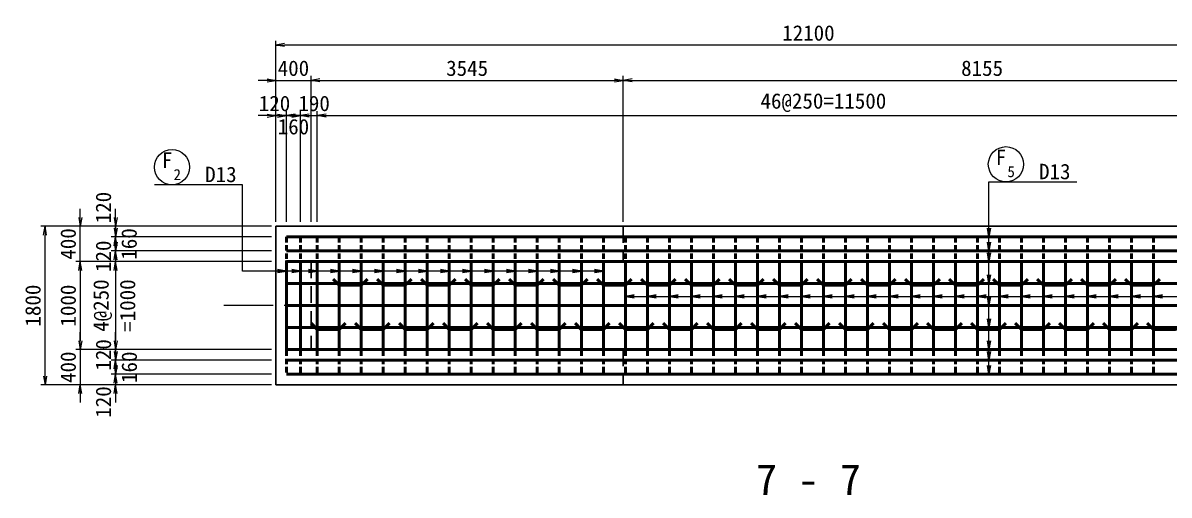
# Model space of a CAD drawing. Header units: millimetres. Extents: x 0 to 126150, y 0 to 29700.
# Drawn here: x 19913 to 32933, y 10726 to 16086 of the extents above; entities that cross this region are included whole.
import ezdxf
from ezdxf.enums import TextEntityAlignment as Align

# ---------------------------------------------------------------- set-up
doc = ezdxf.new("R2010")
doc.units = ezdxf.units.MM
doc.header["$LTSCALE"] = 500
doc.linetypes.add('CENTER', pattern=[2, 1.25, -0.25, 0.25, -0.25])
doc.linetypes.add('DASHED2', pattern=[0.375, 0.25, -0.125])
doc.layers.get('Defpoints').update_dxf_attribs({"color": 8})
for name, color, linetype, lineweight in [('D-BMK', 2, 'CENTER', 13), ('D-STR', 3, 'Continuous', 25), ('D-STR-DIM', 7, 'Continuous', 13), ('D-STR-HTXT', 4, 'Continuous', 13), ('D-STR-STR1', 1, 'Continuous', 50), ('D-STR-STR3', 2, 'Continuous', 50), ('D-STR-TXT', 7, 'Continuous', 13)]:
    doc.layers.add(name, color=color, linetype=linetype, lineweight=lineweight)
doc.styles.add('YOKO_GOTHIC', font='')
doc.styles.get('YOKO_GOTHIC').set_extended_font_data('MS Gothic')
doc.dimstyles.new('S50', dxfattribs={"dimscale": 50, "dimtxt": 3.5, "dimasz": 2, "dimexe": 1, "dimexo": 1, "dimgap": 1, "dimtad": 1, "dimdec": 0, "dimzin": 1, "dimdsep": 46, "dimtxsty": 'YOKO_GOTHIC', "dimblk": 'OPEN', "dimcen": 0, "dimclrd": 256, "dimclre": 256, "dimclrt": 256, "dimaunit": 1, "dimadec": 3, "dimazin": 0, "dimtfac": 1, "dimtdec": 0, "dimtix": 1, "dimtmove": 2, "dimatfit": 3, "dimldrblk": 'OPEN', "dimfxl": 1, "dimlwd": -1, "dimlwe": -1, "dimarcsym": 2})

# ---------------------------------------------------------------- blocks, each defined once
blk = doc.blocks.new('_Open')
at = {"color": 0, "linetype": 'ByBlock', "lineweight": -2}
for p, q in [((-1, 0.17), (0, 0)), ((-1, -0.17), (0, 0)), ((0, 0), (-1, 0))]:
    blk.add_line(p, q, dxfattribs=at)
blk = doc.blocks.new('*D72')
at = {"layer": 'D-STR-DIM', "ltscale": 1500, "transparency": 16777216}
for p, q in [((22686, 15034), (22586, 15034)), ((22786, 13827), (22786, 15084)), ((22786, 15034), (22906, 15034)), ((22906, 13827), (22906, 15084)), ((23006, 15034), (23106, 15034))]:
    blk.add_line(p, q, dxfattribs=at)
at = {"layer": 'Defpoints', "color": 0, "ltscale": 1500, "transparency": 16777216}
for p in [(22906, 15034), (22786, 13777), (22906, 13777)]:
    blk.add_point(p, dxfattribs=at)
at = {"layer": 'D-STR-DIM', "ltscale": 1500, "transparency": 16777216, "xscale": 100, "yscale": 100, "zscale": 100}
blk.add_blockref('_Open', (22786, 15034), dxfattribs=at)
at = {"layer": 'D-STR-DIM', "ltscale": 1500, "transparency": 16777216, "xscale": 100, "yscale": 100, "zscale": 100, "rotation": 180}
blk.add_blockref('_Open', (22906, 15034), dxfattribs=at)
at = {"layer": 'D-STR-DIM', "ltscale": 1500, "transparency": 16777216, "insert": (22771, 15171), "char_height": 175, "attachment_point": 5, "style": 'YOKO_GOTHIC'}
blk.add_mtext('120', dxfattribs=at)
blk = doc.blocks.new('*D73')
at = {"layer": 'D-STR-DIM', "ltscale": 1500, "transparency": 16777216}
for p, q in [((22806, 15034), (22706, 15034)), ((22906, 13827), (22906, 15084)), ((22906, 15034), (23066, 15034)), ((23066, 13827), (23066, 15084)), ((23166, 15034), (23266, 15034))]:
    blk.add_line(p, q, dxfattribs=at)
at = {"layer": 'Defpoints', "color": 0, "ltscale": 1500, "transparency": 16777216}
for p in [(23066, 15034), (22906, 13777), (23066, 13777)]:
    blk.add_point(p, dxfattribs=at)
at = {"layer": 'D-STR-DIM', "ltscale": 1500, "transparency": 16777216, "xscale": 100, "yscale": 100, "zscale": 100}
blk.add_blockref('_Open', (22906, 15034), dxfattribs=at)
at = {"layer": 'D-STR-DIM', "ltscale": 1500, "transparency": 16777216, "xscale": 100, "yscale": 100, "zscale": 100, "rotation": 180}
blk.add_blockref('_Open', (23066, 15034), dxfattribs=at)
at = {"layer": 'D-STR-DIM', "ltscale": 1500, "transparency": 16777216, "insert": (22986, 14907), "char_height": 175, "attachment_point": 5, "style": 'YOKO_GOTHIC'}
blk.add_mtext('160', dxfattribs=at)
blk = doc.blocks.new('*D74')
at = {"layer": 'D-STR-DIM', "ltscale": 1500, "transparency": 16777216}
for p, q in [((22966, 15034), (22866, 15034)), ((23066, 13827), (23066, 15084)), ((23066, 15034), (23256, 15034)), ((23256, 13827), (23256, 15084)), ((23356, 15034), (23456, 15034))]:
    blk.add_line(p, q, dxfattribs=at)
at = {"layer": 'Defpoints', "color": 0, "ltscale": 1500, "transparency": 16777216}
for p in [(23256, 15034), (23066, 13777), (23256, 13777)]:
    blk.add_point(p, dxfattribs=at)
at = {"layer": 'D-STR-DIM', "ltscale": 1500, "transparency": 16777216, "xscale": 100, "yscale": 100, "zscale": 100}
blk.add_blockref('_Open', (23066, 15034), dxfattribs=at)
at = {"layer": 'D-STR-DIM', "ltscale": 1500, "transparency": 16777216, "xscale": 100, "yscale": 100, "zscale": 100, "rotation": 180}
blk.add_blockref('_Open', (23256, 15034), dxfattribs=at)
at = {"layer": 'D-STR-DIM', "ltscale": 1500, "transparency": 16777216, "insert": (23221, 15171), "char_height": 175, "attachment_point": 5, "style": 'YOKO_GOTHIC'}
blk.add_mtext('190', dxfattribs=at)
blk = doc.blocks.new('*D75')
at = {"layer": 'D-STR-DIM', "ltscale": 1500, "transparency": 16777216}
for p, q in [((22686, 15434), (22586, 15434)), ((22786, 13827), (22786, 15484)), ((22786, 15434), (23186, 15434)), ((23186, 13827), (23186, 15484)), ((23286, 15434), (23386, 15434))]:
    blk.add_line(p, q, dxfattribs=at)
at = {"layer": 'Defpoints', "color": 0, "ltscale": 1500, "transparency": 16777216}
for p in [(23186, 15434), (22786, 13777), (23186, 13777)]:
    blk.add_point(p, dxfattribs=at)
at = {"layer": 'D-STR-DIM', "ltscale": 1500, "transparency": 16777216, "xscale": 100, "yscale": 100, "zscale": 100}
blk.add_blockref('_Open', (22786, 15434), dxfattribs=at)
at = {"layer": 'D-STR-DIM', "ltscale": 1500, "transparency": 16777216, "xscale": 100, "yscale": 100, "zscale": 100, "rotation": 180}
blk.add_blockref('_Open', (23186, 15434), dxfattribs=at)
at = {"layer": 'D-STR-DIM', "ltscale": 1500, "transparency": 16777216, "insert": (22986, 15571), "char_height": 175, "attachment_point": 5, "style": 'YOKO_GOTHIC'}
blk.add_mtext('400', dxfattribs=at)
blk = doc.blocks.new('*D76')
at = {"layer": 'D-STR-DIM', "ltscale": 1500, "transparency": 16777216}
for p, q in [((23186, 13827), (23186, 15484)), ((23286, 15434), (26632, 15434)), ((26732, 13827), (26732, 15484))]:
    blk.add_line(p, q, dxfattribs=at)
at = {"layer": 'Defpoints', "color": 0, "ltscale": 1500, "transparency": 16777216}
for p in [(26732, 15434), (23186, 13777), (26732, 13777)]:
    blk.add_point(p, dxfattribs=at)
at = {"layer": 'D-STR-DIM', "ltscale": 1500, "transparency": 16777216, "xscale": 100, "yscale": 100, "zscale": 100, "rotation": 180}
blk.add_blockref('_Open', (23186, 15434), dxfattribs=at)
at = {"layer": 'D-STR-DIM', "ltscale": 1500, "transparency": 16777216, "xscale": 100, "yscale": 100, "zscale": 100}
blk.add_blockref('_Open', (26732, 15434), dxfattribs=at)
at = {"layer": 'D-STR-DIM', "ltscale": 1500, "transparency": 16777216, "insert": (24959, 15571), "char_height": 175, "attachment_point": 5, "style": 'YOKO_GOTHIC'}
blk.add_mtext('3545', dxfattribs=at)
blk = doc.blocks.new('*D77')
at = {"layer": 'D-STR-DIM', "ltscale": 1500, "transparency": 16777216}
for p, q in [((26732, 13827), (26732, 15484)), ((26832, 15434), (34786, 15434)), ((34886, 13827), (34886, 15484))]:
    blk.add_line(p, q, dxfattribs=at)
at = {"layer": 'Defpoints', "color": 0, "ltscale": 1500, "transparency": 16777216}
for p in [(34886, 15434), (26732, 13777), (34886, 13777)]:
    blk.add_point(p, dxfattribs=at)
at = {"layer": 'D-STR-DIM', "ltscale": 1500, "transparency": 16777216, "xscale": 100, "yscale": 100, "zscale": 100, "rotation": 180}
blk.add_blockref('_Open', (26732, 15434), dxfattribs=at)
at = {"layer": 'D-STR-DIM', "ltscale": 1500, "transparency": 16777216, "xscale": 100, "yscale": 100, "zscale": 100}
blk.add_blockref('_Open', (34886, 15434), dxfattribs=at)
at = {"layer": 'D-STR-DIM', "ltscale": 1500, "transparency": 16777216, "insert": (30809, 15571), "char_height": 175, "attachment_point": 5, "style": 'YOKO_GOTHIC'}
blk.add_mtext('8155', dxfattribs=at)
blk = doc.blocks.new('*D78')
at = {"layer": 'D-STR-DIM', "ltscale": 1500, "transparency": 16777216}
for p, q in [((22786, 13827), (22786, 15884)), ((34786, 15834), (22886, 15834)), ((34886, 13827), (34886, 15884))]:
    blk.add_line(p, q, dxfattribs=at)
at = {"layer": 'Defpoints', "color": 0, "ltscale": 1500, "transparency": 16777216}
for p in [(22786, 15834), (22786, 13777), (34886, 13777)]:
    blk.add_point(p, dxfattribs=at)
at = {"layer": 'D-STR-DIM', "ltscale": 1500, "transparency": 16777216, "xscale": 100, "yscale": 100, "zscale": 100, "rotation": 180}
blk.add_blockref('_Open', (22786, 15834), dxfattribs=at)
at = {"layer": 'D-STR-DIM', "ltscale": 1500, "transparency": 16777216, "xscale": 100, "yscale": 100, "zscale": 100}
blk.add_blockref('_Open', (34886, 15834), dxfattribs=at)
at = {"layer": 'D-STR-DIM', "ltscale": 1500, "transparency": 16777216, "insert": (28836, 15971), "char_height": 175, "attachment_point": 5, "style": 'YOKO_GOTHIC'}
blk.add_mtext('12100', dxfattribs=at)
blk = doc.blocks.new('*D79')
at = {"layer": 'D-STR-DIM', "ltscale": 1500, "transparency": 16777216}
for p, q in [((23256, 13827), (23256, 15084)), ((23356, 15034), (34656, 15034)), ((34756, 13827), (34756, 15084))]:
    blk.add_line(p, q, dxfattribs=at)
at = {"layer": 'Defpoints', "color": 0, "ltscale": 1500, "transparency": 16777216}
for p in [(34756, 15034), (23256, 13777), (34756, 13777)]:
    blk.add_point(p, dxfattribs=at)
at = {"layer": 'D-STR-DIM', "ltscale": 1500, "transparency": 16777216, "xscale": 100, "yscale": 100, "zscale": 100, "rotation": 180}
blk.add_blockref('_Open', (23256, 15034), dxfattribs=at)
at = {"layer": 'D-STR-DIM', "ltscale": 1500, "transparency": 16777216, "xscale": 100, "yscale": 100, "zscale": 100}
blk.add_blockref('_Open', (34756, 15034), dxfattribs=at)
at = {"layer": 'D-STR-DIM', "ltscale": 1500, "transparency": 16777216, "insert": (29006, 15181), "char_height": 175, "attachment_point": 5, "style": 'YOKO_GOTHIC'}
blk.add_mtext('46@250=11500', dxfattribs=at)
blk = doc.blocks.new('*D81')
at = {"layer": 'D-STR-DIM', "ltscale": 1500, "transparency": 16777216}
for p, q in [((20965, 13877), (20965, 13977)), ((22736, 13777), (20915, 13777)), ((20965, 13777), (20965, 13657)), ((22736, 13657), (20915, 13657)), ((20965, 13557), (20965, 13457))]:
    blk.add_line(p, q, dxfattribs=at)
at = {"layer": 'Defpoints', "color": 0, "ltscale": 1500, "transparency": 16777216}
for p in [(22786, 13777), (20965, 13657), (22786, 13657)]:
    blk.add_point(p, dxfattribs=at)
at = {"layer": 'D-STR-DIM', "ltscale": 1500, "transparency": 16777216, "xscale": 100, "yscale": 100, "zscale": 100}
for p, rotation in [((20965, 13777), 270), ((20965, 13657), 90)]:
    blk.add_blockref('_Open', p, dxfattribs=dict(at, rotation=rotation))
at = {"layer": 'D-STR-DIM', "ltscale": 1500, "transparency": 16777216, "insert": (20828, 13990), "char_height": 175, "attachment_point": 5, "rotation": 90, "style": 'YOKO_GOTHIC'}
blk.add_mtext('120', dxfattribs=at)
blk = doc.blocks.new('*D82')
at = {"layer": 'D-STR-DIM', "ltscale": 1500, "transparency": 16777216}
for p, q in [((20965, 13757), (20965, 13857)), ((22736, 13657), (20915, 13657)), ((20965, 13657), (20965, 13497)), ((22736, 13497), (20915, 13497)), ((20965, 13397), (20965, 13297))]:
    blk.add_line(p, q, dxfattribs=at)
at = {"layer": 'Defpoints', "color": 0, "ltscale": 1500, "transparency": 16777216}
for p in [(22786, 13657), (20965, 13497), (22786, 13497)]:
    blk.add_point(p, dxfattribs=at)
at = {"layer": 'D-STR-DIM', "ltscale": 1500, "transparency": 16777216, "xscale": 100, "yscale": 100, "zscale": 100}
for p, rotation in [((20965, 13657), 270), ((20965, 13497), 90)]:
    blk.add_blockref('_Open', p, dxfattribs=dict(at, rotation=rotation))
at = {"layer": 'D-STR-DIM', "ltscale": 1500, "transparency": 16777216, "insert": (21120, 13577), "char_height": 175, "attachment_point": 5, "rotation": 90, "style": 'YOKO_GOTHIC'}
blk.add_mtext('160', dxfattribs=at)
blk = doc.blocks.new('*D83')
at = {"layer": 'D-STR-DIM', "ltscale": 1500, "transparency": 16777216}
for p, q in [((20965, 13597), (20965, 13697)), ((22736, 13497), (20915, 13497)), ((20965, 13497), (20965, 13377)), ((22736, 13377), (20915, 13377)), ((20965, 13277), (20965, 13177))]:
    blk.add_line(p, q, dxfattribs=at)
at = {"layer": 'Defpoints', "color": 0, "ltscale": 1500, "transparency": 16777216}
for p in [(22786, 13497), (20965, 13377), (22786, 13377)]:
    blk.add_point(p, dxfattribs=at)
at = {"layer": 'D-STR-DIM', "ltscale": 1500, "transparency": 16777216, "xscale": 100, "yscale": 100, "zscale": 100}
for p, rotation in [((20965, 13497), 270), ((20965, 13377), 90)]:
    blk.add_blockref('_Open', p, dxfattribs=dict(at, rotation=rotation))
at = {"layer": 'D-STR-DIM', "ltscale": 1500, "transparency": 16777216, "insert": (20828, 13437), "char_height": 175, "attachment_point": 5, "rotation": 90, "style": 'YOKO_GOTHIC'}
blk.add_mtext('120', dxfattribs=at)
blk = doc.blocks.new('*D84')
at = {"layer": 'D-STR-DIM', "ltscale": 1500, "transparency": 16777216}
for p, q in [((22736, 13377), (20915, 13377)), ((20965, 13277), (20965, 12477)), ((22736, 12377), (20915, 12377))]:
    blk.add_line(p, q, dxfattribs=at)
at = {"layer": 'Defpoints', "color": 0, "ltscale": 1500, "transparency": 16777216}
for p in [(22786, 13377), (20965, 12377), (22786, 12377)]:
    blk.add_point(p, dxfattribs=at)
at = {"layer": 'D-STR-DIM', "ltscale": 1500, "transparency": 16777216, "xscale": 100, "yscale": 100, "zscale": 100}
for p, rotation in [((20965, 13377), 90), ((20965, 12377), 270)]:
    blk.add_blockref('_Open', p, dxfattribs=dict(at, rotation=rotation))
at = {"layer": 'D-STR-DIM', "ltscale": 1500, "transparency": 16777216, "char_height": 175, "attachment_point": 5, "rotation": 90, "style": 'YOKO_GOTHIC'}
for s, insert in [('4@250', (20819, 12877)), ('=1000', (21103, 12877))]:
    blk.add_mtext(s, dxfattribs=dict(at, insert=insert))
blk = doc.blocks.new('*D85')
at = {"layer": 'D-STR-DIM', "ltscale": 1500, "transparency": 16777216}
for p, q in [((20965, 12477), (20965, 12577)), ((22736, 12377), (20915, 12377)), ((20965, 12377), (20965, 12257)), ((22736, 12257), (20915, 12257)), ((20965, 12157), (20965, 12057))]:
    blk.add_line(p, q, dxfattribs=at)
at = {"layer": 'Defpoints', "color": 0, "ltscale": 1500, "transparency": 16777216}
for p in [(22786, 12377), (20965, 12257), (22786, 12257)]:
    blk.add_point(p, dxfattribs=at)
at = {"layer": 'D-STR-DIM', "ltscale": 1500, "transparency": 16777216, "xscale": 100, "yscale": 100, "zscale": 100}
for p, rotation in [((20965, 12377), 270), ((20965, 12257), 90)]:
    blk.add_blockref('_Open', p, dxfattribs=dict(at, rotation=rotation))
at = {"layer": 'D-STR-DIM', "ltscale": 1500, "transparency": 16777216, "insert": (20828, 12317), "char_height": 175, "attachment_point": 5, "rotation": 90, "style": 'YOKO_GOTHIC'}
blk.add_mtext('120', dxfattribs=at)
blk = doc.blocks.new('*D86')
at = {"layer": 'D-STR-DIM', "ltscale": 1500, "transparency": 16777216}
for p, q in [((20965, 12357), (20965, 12457)), ((22736, 12257), (20915, 12257)), ((20965, 12257), (20965, 12097)), ((22736, 12097), (20915, 12097)), ((20965, 11997), (20965, 11897))]:
    blk.add_line(p, q, dxfattribs=at)
at = {"layer": 'Defpoints', "color": 0, "ltscale": 1500, "transparency": 16777216}
for p in [(22786, 12257), (20965, 12097), (22786, 12097)]:
    blk.add_point(p, dxfattribs=at)
at = {"layer": 'D-STR-DIM', "ltscale": 1500, "transparency": 16777216, "xscale": 100, "yscale": 100, "zscale": 100}
for p, rotation in [((20965, 12257), 270), ((20965, 12097), 90)]:
    blk.add_blockref('_Open', p, dxfattribs=dict(at, rotation=rotation))
at = {"layer": 'D-STR-DIM', "ltscale": 1500, "transparency": 16777216, "insert": (21122, 12177), "char_height": 175, "attachment_point": 5, "rotation": 90, "style": 'YOKO_GOTHIC'}
blk.add_mtext('160', dxfattribs=at)
blk = doc.blocks.new('*D87')
at = {"layer": 'D-STR-DIM', "ltscale": 1500, "transparency": 16777216}
for p, q in [((20965, 12197), (20965, 12297)), ((22736, 12097), (20915, 12097)), ((20965, 12097), (20965, 11977)), ((22736, 11977), (20915, 11977)), ((20965, 11877), (20965, 11777))]:
    blk.add_line(p, q, dxfattribs=at)
at = {"layer": 'Defpoints', "color": 0, "ltscale": 1500, "transparency": 16777216}
for p in [(22786, 12097), (20965, 11977), (22786, 11977)]:
    blk.add_point(p, dxfattribs=at)
at = {"layer": 'D-STR-DIM', "ltscale": 1500, "transparency": 16777216, "xscale": 100, "yscale": 100, "zscale": 100}
for p, rotation in [((20965, 12097), 270), ((20965, 11977), 90)]:
    blk.add_blockref('_Open', p, dxfattribs=dict(at, rotation=rotation))
at = {"layer": 'D-STR-DIM', "ltscale": 1500, "transparency": 16777216, "insert": (20828, 11782), "char_height": 175, "attachment_point": 5, "rotation": 90, "style": 'YOKO_GOTHIC'}
blk.add_mtext('120', dxfattribs=at)
blk = doc.blocks.new('*D88')
at = {"layer": 'D-STR-DIM', "ltscale": 1500, "transparency": 16777216}
for p, q in [((20565, 13877), (20565, 13977)), ((22736, 13777), (20515, 13777)), ((20565, 13377), (20565, 13777)), ((22736, 13377), (20515, 13377)), ((20565, 13277), (20565, 13177))]:
    blk.add_line(p, q, dxfattribs=at)
at = {"layer": 'Defpoints', "color": 0, "ltscale": 1500, "transparency": 16777216}
for p in [(20565, 13777), (22786, 13777), (22786, 13377)]:
    blk.add_point(p, dxfattribs=at)
at = {"layer": 'D-STR-DIM', "ltscale": 1500, "transparency": 16777216, "xscale": 100, "yscale": 100, "zscale": 100}
for p, rotation in [((20565, 13777), 270), ((20565, 13377), 90)]:
    blk.add_blockref('_Open', p, dxfattribs=dict(at, rotation=rotation))
at = {"layer": 'D-STR-DIM', "ltscale": 1500, "transparency": 16777216, "insert": (20428, 13577), "char_height": 175, "attachment_point": 5, "rotation": 90, "style": 'YOKO_GOTHIC'}
blk.add_mtext('400', dxfattribs=at)
blk = doc.blocks.new('*D89')
at = {"layer": 'D-STR-DIM', "ltscale": 1500, "transparency": 16777216}
for p, q in [((22736, 13377), (20515, 13377)), ((20565, 13277), (20565, 12477)), ((22736, 12377), (20515, 12377))]:
    blk.add_line(p, q, dxfattribs=at)
at = {"layer": 'Defpoints', "color": 0, "ltscale": 1500, "transparency": 16777216}
for p in [(22786, 13377), (20565, 12377), (22786, 12377)]:
    blk.add_point(p, dxfattribs=at)
at = {"layer": 'D-STR-DIM', "ltscale": 1500, "transparency": 16777216, "xscale": 100, "yscale": 100, "zscale": 100}
for p, rotation in [((20565, 13377), 90), ((20565, 12377), 270)]:
    blk.add_blockref('_Open', p, dxfattribs=dict(at, rotation=rotation))
at = {"layer": 'D-STR-DIM', "ltscale": 1500, "transparency": 16777216, "insert": (20428, 12877), "char_height": 175, "attachment_point": 5, "rotation": 90, "style": 'YOKO_GOTHIC'}
blk.add_mtext('1000', dxfattribs=at)
blk = doc.blocks.new('*D90')
at = {"layer": 'D-STR-DIM', "ltscale": 1500, "transparency": 16777216}
for p, q in [((20565, 12477), (20565, 12577)), ((22736, 12377), (20515, 12377)), ((20565, 12377), (20565, 11977)), ((22736, 11977), (20515, 11977)), ((20565, 11877), (20565, 11777))]:
    blk.add_line(p, q, dxfattribs=at)
at = {"layer": 'Defpoints', "color": 0, "ltscale": 1500, "transparency": 16777216}
for p in [(22786, 12377), (20565, 11977), (22786, 11977)]:
    blk.add_point(p, dxfattribs=at)
at = {"layer": 'D-STR-DIM', "ltscale": 1500, "transparency": 16777216, "xscale": 100, "yscale": 100, "zscale": 100}
for p, rotation in [((20565, 12377), 270), ((20565, 11977), 90)]:
    blk.add_blockref('_Open', p, dxfattribs=dict(at, rotation=rotation))
at = {"layer": 'D-STR-DIM', "ltscale": 1500, "transparency": 16777216, "insert": (20428, 12177), "char_height": 175, "attachment_point": 5, "rotation": 90, "style": 'YOKO_GOTHIC'}
blk.add_mtext('400', dxfattribs=at)
blk = doc.blocks.new('*D91')
at = {"layer": 'D-STR-DIM', "ltscale": 1500, "transparency": 16777216}
for p, q in [((22736, 13777), (20115, 13777)), ((20165, 12077), (20165, 13677)), ((22736, 11977), (20115, 11977))]:
    blk.add_line(p, q, dxfattribs=at)
at = {"layer": 'Defpoints', "color": 0, "ltscale": 1500, "transparency": 16777216}
for p in [(20165, 13777), (22786, 13777), (22786, 11977)]:
    blk.add_point(p, dxfattribs=at)
at = {"layer": 'D-STR-DIM', "ltscale": 1500, "transparency": 16777216, "xscale": 100, "yscale": 100, "zscale": 100}
for p, rotation in [((20165, 13777), 90), ((20165, 11977), 270)]:
    blk.add_blockref('_Open', p, dxfattribs=dict(at, rotation=rotation))
at = {"layer": 'D-STR-DIM', "ltscale": 1500, "transparency": 16777216, "insert": (20028, 12877), "char_height": 175, "attachment_point": 5, "rotation": 90, "style": 'YOKO_GOTHIC'}
blk.add_mtext('1800', dxfattribs=at)

msp = doc.modelspace()

# ---------------------------------------------------------------- linework, layer by layer
at = {"layer": 'D-BMK', "linetype": 'CENTER'}
msp.add_line((35754.2, 12877.2), (22194.2, 12877.2), dxfattribs=at)
at = {"layer": 'D-STR'}
for p, q in [((34886.4, 13777.2), (22786.4, 13777.2)), ((22786.4, 13777.2), (22786.4, 11977.2)), ((34886.4, 11977.2), (22786.4, 11977.2))]:
    msp.add_line(p, q, dxfattribs=at)
at = {"layer": 'D-STR', "linetype": 'DASHED2', "ltscale": 1.5}
for p, q in [((26731.9, 13777.2), (26731.9, 13377.2)), ((34886.4, 13377.2), (23186.4, 13377.2)), ((23186.4, 13377.2), (23186.4, 12377.2)), ((34886.4, 12377.2), (23186.4, 12377.2)), ((26731.9, 12377.2), (26731.9, 11977.2))]:
    msp.add_line(p, q, dxfattribs=at)
at = {"layer": 'D-STR-HTXT'}
msp.add_line((22407, 14248.6), (21407, 14248.6), dxfattribs=at)
for centre in [(21607, 14448.6), (31079.5, 14481.5)]:
    msp.add_circle(centre, 200, dxfattribs=at)
at = {"layer": 'D-STR-STR1'}
for p, q in [((34756.4, 13657.2), (22906.4, 13657.2)), ((34756.4, 13497.2), (22906.4, 13497.2)), ((22906.4, 13387.2), (22906.4, 12367.2)), ((34756.4, 13377.2), (22906.4, 13377.2)), ((23066.4, 13387.2), (23066.4, 12367.2)), ((23256.4, 13387.2), (23256.4, 12367.2)), ((23506.4, 13387.2), (23506.4, 12367.2)), ((23756.4, 13387.2), (23756.4, 12367.2)), ((24006.4, 13387.2), (24006.4, 12367.2)), ((24256.4, 13387.2), (24256.4, 12367.2)), ((24506.4, 13387.2), (24506.4, 12367.2)), ((24756.4, 13387.2), (24756.4, 12367.2)), ((25006.4, 13387.2), (25006.4, 12367.2)), ((25256.4, 13387.2), (25256.4, 12367.2)), ((25506.4, 13387.2), (25506.4, 12367.2)), ((25756.4, 13387.2), (25756.4, 12367.2)), ((26006.4, 13387.2), (26006.4, 12367.2)), ((26256.4, 13387.2), (26256.4, 12367.2)), ((26506.4, 13387.2), (26506.4, 12367.2)), ((26756.4, 13387.2), (26756.4, 12367.2)), ((27006.4, 13387.2), (27006.4, 12367.2)), ((27256.4, 13387.2), (27256.4, 12367.2)), ((27506.4, 13387.2), (27506.4, 12367.2)), ((27756.4, 13387.2), (27756.4, 12367.2)), ((28006.4, 13387.2), (28006.4, 12367.2)), ((28256.4, 13387.2), (28256.4, 12367.2)), ((28506.4, 13387.2), (28506.4, 12367.2)), ((28756.4, 13387.2), (28756.4, 12367.2)), ((29006.4, 13387.2), (29006.4, 12367.2)), ((29256.4, 13387.2), (29256.4, 12367.2)), ((29506.4, 13387.2), (29506.4, 12367.2)), ((29756.4, 13387.2), (29756.4, 12367.2)), ((30006.4, 13387.2), (30006.4, 12367.2)), ((30256.4, 13387.2), (30256.4, 12367.2)), ((30506.4, 13387.2), (30506.4, 12367.2)), ((30756.4, 13387.2), (30756.4, 12367.2)), ((31006.4, 13387.2), (31006.4, 12367.2)), ((31256.4, 13387.2), (31256.4, 12367.2)), ((31506.4, 13387.2), (31506.4, 12367.2)), ((31756.4, 13387.2), (31756.4, 12367.2)), ((32006.4, 13387.2), (32006.4, 12367.2)), ((32256.4, 13387.2), (32256.4, 12367.2)), ((32506.4, 13387.2), (32506.4, 12367.2)), ((32756.4, 13387.2), (32756.4, 12367.2)), ((34756.4, 13127.2), (22906.4, 13127.2)), ((34756.4, 12877.2), (22906.4, 12877.2)), ((34756.4, 12627.2), (22906.4, 12627.2)), ((34756.4, 12377.2), (22906.4, 12377.2)), ((34756.4, 12257.2), (22906.4, 12257.2)), ((34756.4, 12097.2), (22906.4, 12097.2))]:
    msp.add_line(p, q, dxfattribs=at)
at = {"layer": 'D-STR-STR1', "linetype": 'DASHED2', "ltscale": 0.5}
for p, q in [((22906.4, 13657.2), (22906.4, 13387.2)), ((23066.4, 13657.2), (23066.4, 13387.2)), ((23256.4, 13657.2), (23256.4, 13387.2)), ((23506.4, 13657.2), (23506.4, 13387.2)), ((23756.4, 13657.2), (23756.4, 13387.2)), ((24006.4, 13657.2), (24006.4, 13387.2)), ((24256.4, 13657.2), (24256.4, 13387.2)), ((24506.4, 13657.2), (24506.4, 13387.2)), ((24756.4, 13657.2), (24756.4, 13387.2)), ((25006.4, 13657.2), (25006.4, 13387.2)), ((25256.4, 13657.2), (25256.4, 13387.2)), ((25506.4, 13657.2), (25506.4, 13387.2)), ((25756.4, 13657.2), (25756.4, 13387.2)), ((26006.4, 13657.2), (26006.4, 13387.2)), ((26256.4, 13657.2), (26256.4, 13387.2)), ((26506.4, 13657.2), (26506.4, 13387.2)), ((26756.4, 13657.2), (26756.4, 13387.2)), ((27006.4, 13657.2), (27006.4, 13387.2)), ((27256.4, 13657.2), (27256.4, 13387.2)), ((27506.4, 13657.2), (27506.4, 13387.2)), ((27756.4, 13657.2), (27756.4, 13387.2)), ((28006.4, 13657.2), (28006.4, 13387.2)), ((28256.4, 13657.2), (28256.4, 13387.2)), ((28506.4, 13657.2), (28506.4, 13387.2)), ((28756.4, 13657.2), (28756.4, 13387.2)), ((29006.4, 13657.2), (29006.4, 13387.2)), ((29256.4, 13657.2), (29256.4, 13387.2)), ((29506.4, 13657.2), (29506.4, 13387.2)), ((29756.4, 13657.2), (29756.4, 13387.2)), ((30006.4, 13657.2), (30006.4, 13387.2)), ((30256.4, 13657.2), (30256.4, 13387.2)), ((30506.4, 13657.2), (30506.4, 13387.2)), ((30756.4, 13657.2), (30756.4, 13387.2)), ((31006.4, 13657.2), (31006.4, 13387.2)), ((31256.4, 13657.2), (31256.4, 13387.2)), ((31506.4, 13657.2), (31506.4, 13387.2)), ((31756.4, 13657.2), (31756.4, 13387.2)), ((32006.4, 13657.2), (32006.4, 13387.2)), ((32256.4, 13657.2), (32256.4, 13387.2)), ((32506.4, 13657.2), (32506.4, 13387.2)), ((32756.4, 13657.2), (32756.4, 13387.2)), ((22906.4, 12367.2), (22906.4, 12097.2)), ((23066.4, 12367.2), (23066.4, 12097.2)), ((23256.4, 12367.2), (23256.4, 12097.2)), ((23506.4, 12367.2), (23506.4, 12097.2)), ((23756.4, 12367.2), (23756.4, 12097.2)), ((24006.4, 12367.2), (24006.4, 12097.2)), ((24256.4, 12367.2), (24256.4, 12097.2)), ((24506.4, 12367.2), (24506.4, 12097.2)), ((24756.4, 12367.2), (24756.4, 12097.2)), ((25006.4, 12367.2), (25006.4, 12097.2)), ((25256.4, 12367.2), (25256.4, 12097.2)), ((25506.4, 12367.2), (25506.4, 12097.2)), ((25756.4, 12367.2), (25756.4, 12097.2)), ((26006.4, 12367.2), (26006.4, 12097.2)), ((26256.4, 12367.2), (26256.4, 12097.2)), ((26506.4, 12367.2), (26506.4, 12097.2)), ((26756.4, 12367.2), (26756.4, 12097.2)), ((27006.4, 12367.2), (27006.4, 12097.2)), ((27256.4, 12367.2), (27256.4, 12097.2)), ((27506.4, 12367.2), (27506.4, 12097.2)), ((27756.4, 12367.2), (27756.4, 12097.2)), ((28006.4, 12367.2), (28006.4, 12097.2)), ((28256.4, 12367.2), (28256.4, 12097.2)), ((28506.4, 12367.2), (28506.4, 12097.2)), ((28756.4, 12367.2), (28756.4, 12097.2)), ((29006.4, 12367.2), (29006.4, 12097.2)), ((29256.4, 12367.2), (29256.4, 12097.2)), ((29506.4, 12367.2), (29506.4, 12097.2)), ((29756.4, 12367.2), (29756.4, 12097.2)), ((30006.4, 12367.2), (30006.4, 12097.2)), ((30256.4, 12367.2), (30256.4, 12097.2)), ((30506.4, 12367.2), (30506.4, 12097.2)), ((30756.4, 12367.2), (30756.4, 12097.2)), ((31006.4, 12367.2), (31006.4, 12097.2)), ((31256.4, 12367.2), (31256.4, 12097.2)), ((31506.4, 12367.2), (31506.4, 12097.2)), ((31756.4, 12367.2), (31756.4, 12097.2)), ((32006.4, 12367.2), (32006.4, 12097.2)), ((32256.4, 12367.2), (32256.4, 12097.2)), ((32506.4, 12367.2), (32506.4, 12097.2)), ((32756.4, 12367.2), (32756.4, 12097.2))]:
    msp.add_line(p, q, dxfattribs=at)
at = {"layer": 'D-STR-STR3'}
for points in [[(23827, 13177.8), (23756.3, 13107.1), (23506.3, 13107.1), (23435.6, 13177.8)], [(24327, 13177.8), (24256.3, 13107.1), (24006.3, 13107.1), (23935.6, 13177.8)], [(24827, 13177.8), (24756.3, 13107.1), (24506.3, 13107.1), (24435.6, 13177.8)], [(25327, 13177.8), (25256.3, 13107.1), (25006.3, 13107.1), (24935.6, 13177.8)], [(25827, 13177.8), (25756.3, 13107.1), (25506.3, 13107.1), (25435.6, 13177.8)], [(26327, 13177.8), (26256.3, 13107.1), (26006.3, 13107.1), (25935.6, 13177.8)], [(26827, 13177.8), (26756.3, 13107.1), (26506.3, 13107.1), (26435.6, 13177.8)], [(27327, 13177.8), (27256.3, 13107.1), (27006.3, 13107.1), (26935.6, 13177.8)], [(27827, 13177.8), (27756.3, 13107.1), (27506.3, 13107.1), (27435.6, 13177.8)], [(28327, 13177.8), (28256.3, 13107.1), (28006.3, 13107.1), (27935.6, 13177.8)], [(28827, 13177.8), (28756.3, 13107.1), (28506.3, 13107.1), (28435.6, 13177.8)], [(29327, 13177.8), (29256.3, 13107.1), (29006.3, 13107.1), (28935.6, 13177.8)], [(29827, 13177.8), (29756.3, 13107.1), (29506.3, 13107.1), (29435.6, 13177.8)], [(30327, 13177.8), (30256.3, 13107.1), (30006.3, 13107.1), (29935.6, 13177.8)], [(30827, 13177.8), (30756.3, 13107.1), (30506.3, 13107.1), (30435.6, 13177.8)], [(31327, 13177.8), (31256.3, 13107.1), (31006.3, 13107.1), (30935.6, 13177.8)], [(31827, 13177.8), (31756.3, 13107.1), (31506.3, 13107.1), (31435.6, 13177.8)], [(32327, 13177.8), (32256.3, 13107.1), (32006.3, 13107.1), (31935.6, 13177.8)], [(32827, 13177.8), (32756.3, 13107.1), (32506.3, 13107.1), (32435.6, 13177.8)], [(23577, 12677.8), (23506.3, 12607.1), (23256.3, 12607.1), (23185.6, 12677.8)], [(24077, 12677.8), (24006.3, 12607.1), (23756.3, 12607.1), (23685.6, 12677.8)], [(24577, 12677.8), (24506.3, 12607.1), (24256.3, 12607.1), (24185.6, 12677.8)], [(25077, 12677.8), (25006.3, 12607.1), (24756.3, 12607.1), (24685.6, 12677.8)], [(25577, 12677.8), (25506.3, 12607.1), (25256.3, 12607.1), (25185.6, 12677.8)], [(26077, 12677.8), (26006.3, 12607.1), (25756.3, 12607.1), (25685.6, 12677.8)], [(26577, 12677.8), (26506.3, 12607.1), (26256.3, 12607.1), (26185.6, 12677.8)], [(27077, 12677.8), (27006.3, 12607.1), (26756.3, 12607.1), (26685.6, 12677.8)], [(27577, 12677.8), (27506.3, 12607.1), (27256.3, 12607.1), (27185.6, 12677.8)], [(28077, 12677.8), (28006.3, 12607.1), (27756.3, 12607.1), (27685.6, 12677.8)], [(28577, 12677.8), (28506.3, 12607.1), (28256.3, 12607.1), (28185.6, 12677.8)], [(29077, 12677.8), (29006.3, 12607.1), (28756.3, 12607.1), (28685.6, 12677.8)], [(29577, 12677.8), (29506.3, 12607.1), (29256.3, 12607.1), (29185.6, 12677.8)], [(30077, 12677.8), (30006.3, 12607.1), (29756.3, 12607.1), (29685.6, 12677.8)], [(30577, 12677.8), (30506.3, 12607.1), (30256.3, 12607.1), (30185.6, 12677.8)], [(31077, 12677.8), (31006.3, 12607.1), (30756.3, 12607.1), (30685.6, 12677.8)], [(31577, 12677.8), (31506.3, 12607.1), (31256.3, 12607.1), (31185.6, 12677.8)], [(32077, 12677.8), (32006.3, 12607.1), (31756.3, 12607.1), (31685.6, 12677.8)], [(32577, 12677.8), (32506.3, 12607.1), (32256.3, 12607.1), (32185.6, 12677.8)], [(33077, 12677.8), (33006.3, 12607.1), (32756.3, 12607.1), (32685.6, 12677.8)]]:
    msp.add_lwpolyline(points, dxfattribs=at)

# ---------------------------------------------------------------- texts
at = {"layer": 'D-STR-TXT', "style": 'YOKO_GOTHIC'}
for s, height, p in [('F', 175, (21550.7, 14440.3)), ('5', 125, (31138.9, 14335.3)), ('2', 125, (21666.3, 14302.5)), ('7 - 7', 350, (28836.4, 10725.5))]:
    msp.add_text(s, height=height, dxfattribs=at).set_placement(p, align=Align.CENTER)
at = {"layer": 'D-STR-TXT', "linetype": 'DASHED2', "ltscale": 0.5, "style": 'YOKO_GOTHIC'}
msp.add_text('F', height=175, dxfattribs=at).set_placement((31023.2, 14473.1), align=Align.CENTER)
at = {"layer": 'D-STR-TXT', "style": 'YOKO_GOTHIC'}
for p in [(21983.5, 14278.6), (31456, 14311.5)]:
    msp.add_text('D13', height=175, dxfattribs=at).set_placement(p)

# ---------------------------------------------------------------- dimensions: what is measured, and where the dimension line sits
at = {"layer": 'D-STR-DIM', "ltscale": 1500}
for base, p1, p2, picture, middle in [((22786.4, 15833.9), (34886.4, 13777.2), (22786.4, 13777.2), '*D78', (28836.4, 15971.4)), ((23186.4, 15433.9), (22786.4, 13777.2), (23186.4, 13777.2), '*D75', (22986.4, 15571.4)), ((26731.9018, 15433.9492), (23186.4247, 13777.192), (26731.9018, 13777.192), '*D76', (24959.1632, 15571.4492)), ((34886.4247, 15433.9492), (26731.9018, 13777.192), (34886.4247, 13777.192), '*D77', (30809.1632, 15571.4492))]:
    dim = msp.add_linear_dim(base=base, p1=p1, p2=p2, dimstyle='S50', dxfattribs=at)
    dim.commit()
    dim.dimension.update_dxf_attribs({"geometry": picture, "text_midpoint": middle})
for base, p1, p2, picture, middle in [((22906.4, 15033.9), (22786.4, 13777.2), (22906.4, 13777.2), '*D72', (22770.8, 15171.4)), ((23256.4, 15033.9), (23066.4, 13777.2), (23256.4, 13777.2), '*D74', (23220.5, 15171.4)), ((23066.4, 15033.9), (22906.4, 13777.2), (23066.4, 13777.2), '*D73', (22986.4, 14906.5))]:
    dim = msp.add_linear_dim(base=base, p1=p1, p2=p2, dimstyle='S50', dxfattribs=at)
    dim.commit()
    dim.dimension.update_dxf_attribs({"geometry": picture, "text_midpoint": middle, "dimtype": 160})
dim = msp.add_linear_dim(base=(34756.4, 15033.9), p1=(23256.4, 13777.2), p2=(34756.4, 13777.2), text='46@250=<>', dimstyle='S50', dxfattribs=at)
dim.commit()
dim.dimension.update_dxf_attribs({"geometry": '*D79', "text_midpoint": (29006.4, 15180.8)})
for base, p1, p2, picture, middle in [((20965.4, 13657.2), (22786.4, 13777.2), (22786.4, 13657.2), '*D81', (20827.9, 13989.5)), ((20965.4, 13497.2), (22786.4, 13657.2), (22786.4, 13497.2), '*D82', (21119.9, 13577.2)), ((20965.4, 12097.2), (22786.4, 12257.2), (22786.4, 12097.2), '*D86', (21121.8, 12177.2)), ((20965.4, 11977.2), (22786.4, 12097.2), (22786.4, 11977.2), '*D87', (20827.9, 11782.3))]:
    dim = msp.add_linear_dim(base=base, p1=p1, p2=p2, angle=90, dimstyle='S50', dxfattribs=at)
    dim.commit()
    dim.dimension.update_dxf_attribs({"geometry": picture, "text_midpoint": middle, "dimtype": 160})
for base, p1, p2, picture, middle in [((20565.4, 13777.2), (22786.4, 13377.2), (22786.4, 13777.2), '*D88', (20427.9, 13577.2)), ((20165.4, 13777.2), (22786.4, 11977.2), (22786.4, 13777.2), '*D91', (20027.9, 12877.2)), ((20965.4, 13377.2), (22786.4, 13497.2), (22786.4, 13377.2), '*D83', (20827.9, 13437.2)), ((20565.4, 12377.2), (22786.4, 13377.2), (22786.4, 12377.2), '*D89', (20427.9, 12877.2)), ((20565.4, 11977.2), (22786.4, 12377.2), (22786.4, 11977.2), '*D90', (20427.9, 12177.2)), ((20965.4, 12257.2), (22786.4, 12377.2), (22786.4, 12257.2), '*D85', (20827.9, 12317.2))]:
    dim = msp.add_linear_dim(base=base, p1=p1, p2=p2, angle=90, dimstyle='S50', dxfattribs=at)
    dim.commit()
    dim.dimension.update_dxf_attribs({"geometry": picture, "text_midpoint": middle})
dim = msp.add_linear_dim(base=(20965.4, 12377.2), p1=(22786.4, 13377.2), p2=(22786.4, 12377.2), angle=90, text='4@250\\X=<>', dimstyle='S50', dxfattribs=at)
dim.commit()
dim.dimension.update_dxf_attribs({"geometry": '*D84', "text_midpoint": (20965.4, 12877.2)})

# ---------------------------------------------------------------- leaders
at = {"layer": 'D-STR-HTXT'}
for points in [[(26506.4, 13268.3), (22407, 13268.3), (22407, 14248.6)], [(30886, 12097.2), (30886, 14281.5), (31886, 14281.5)], [(30886, 13657.2), (30886, 14062.7)], [(30886, 13497.2), (30886, 13902.7)], [(30886, 13377.2), (30886, 13782.7)], [(30886, 13127.2), (30886, 13532.7)], [(22906.4, 13268.3), (22499.4, 13268.3)], [(23066.4, 13268.3), (22659.4, 13268.3)], [(23256.4, 13268.3), (22849.4, 13268.3)], [(23506.4, 13268.3), (23099.4, 13268.3)], [(23756.4, 13268.3), (23349.4, 13268.3)], [(24006.4, 13268.3), (23599.4, 13268.3)], [(24256.4, 13268.3), (23849.4, 13268.3)], [(24506.4, 13268.3), (24099.4, 13268.3)], [(24756.4, 13268.3), (24349.4, 13268.3)], [(25006.4, 13268.3), (24599.4, 13268.3)], [(25256.4, 13268.3), (24849.4, 13268.3)], [(25506.4, 13268.3), (25099.4, 13268.3)], [(25756.4, 13268.3), (25349.4, 13268.3)], [(26006.4, 13268.3), (25599.4, 13268.3)], [(26256.4, 13268.3), (25849.4, 13268.3)], [(30886, 12877.2), (30886, 13282.7)], [(30886, 12627.2), (30886, 13032.7)], [(26756.4, 12981.9), (36531.1, 12981.9)], [(27006.4, 12981.9), (27378.8, 12981.9)], [(27256.4, 12981.9), (27628.8, 12981.9)], [(27506.4, 12981.9), (27878.8, 12981.9)], [(27756.4, 12981.9), (28128.8, 12981.9)], [(28006.4, 12981.9), (28378.8, 12981.9)], [(28256.4, 12981.9), (28628.8, 12981.9)], [(28506.4, 12981.9), (28878.8, 12981.9)], [(28756.4, 12981.9), (29128.8, 12981.9)], [(29006.4, 12981.9), (29378.8, 12981.9)], [(29256.4, 12981.9), (29628.8, 12981.9)], [(29506.4, 12981.9), (29878.8, 12981.9)], [(29756.4, 12981.9), (30128.8, 12981.9)], [(30006.4, 12981.9), (30430.2, 12981.9)], [(30256.4, 12981.9), (30680.2, 12981.9)], [(30506.4, 12981.9), (30930.2, 12981.9)], [(30756.4, 12981.9), (31180.2, 12981.9)], [(31006.4, 12981.9), (31430.2, 12981.9)], [(31256.4, 12981.9), (31680.2, 12981.9)], [(31506.4, 12981.9), (31930.2, 12981.9)], [(31756.4, 12981.9), (32180.2, 12981.9)], [(32006.4, 12981.9), (32430.2, 12981.9)], [(32256.4, 12981.9), (32680.2, 12981.9)], [(32506.4, 12981.9), (32930.2, 12981.9)], [(32756.4, 12981.9), (33180.2, 12981.9)], [(30886, 12377.2), (30886, 12782.7)], [(30886, 12257.2), (30886, 12662.7)]]:
    msp.add_leader(points, dimstyle='S50', dxfattribs=at)

doc.saveas('drawing.dxf')
